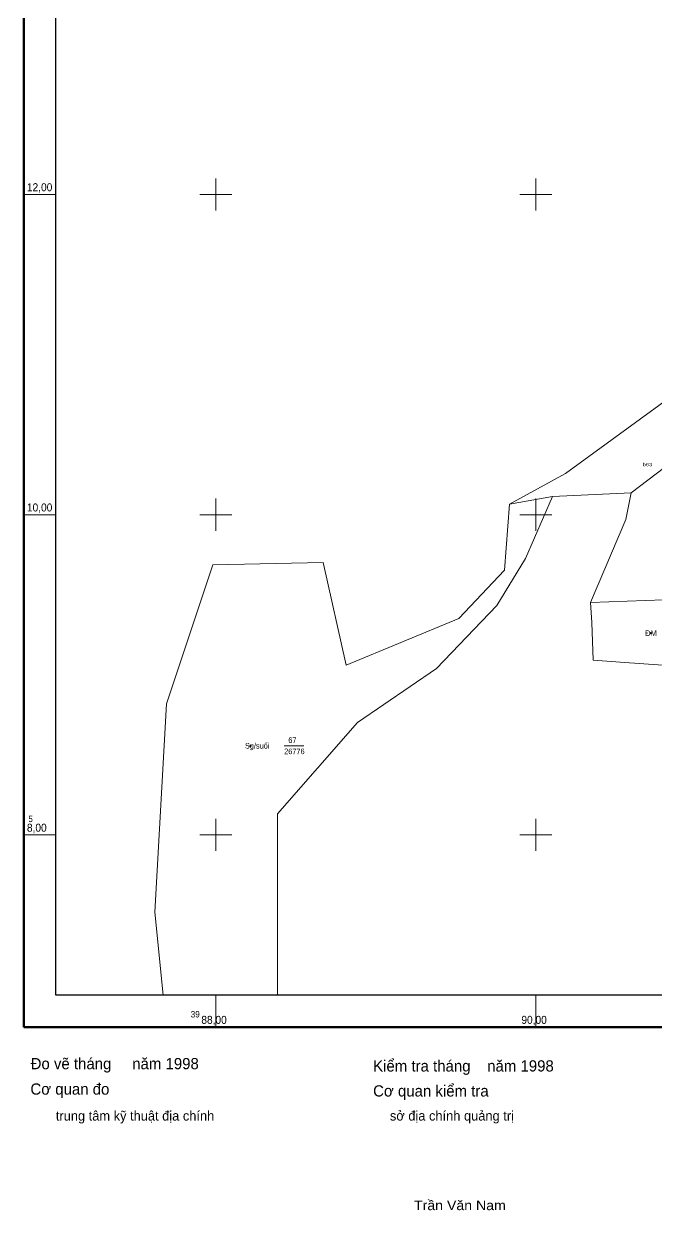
# Model space of a CAD drawing. Header units: metres. Extents: x 398680 to 399752, y 50566 to 51792.
# Drawn here: x 398680 to 399075, y 50566 to 51307 of the extents above; entities that cross this region are included whole.
import ezdxf
from ezdxf.enums import TextEntityAlignment as Align

# ---------------------------------------------------------------- set-up
doc = ezdxf.new("R2010")
doc.units = ezdxf.units.M
doc.header["$LTSCALE"] = 1.4
for name, color, linetype, lineweight in [('15', 7, 'Continuous', 13), ('22', 7, 'Continuous', 13), ('51', 7, 'Continuous', 13), ('63', 7, 'Continuous', 13)]:
    doc.layers.add(name, color=color, linetype=linetype, lineweight=lineweight)
doc.layers.add('50', color=7, linetype='Continuous')
doc.layers.add('62', color=7, linetype='Continuous')

msp = doc.modelspace()

# ---------------------------------------------------------------- hatches: boundary and pattern name
at = {"layer": '51'}
for points in [[(399071.949, 50925.985, 1), (399071.799, 50925.985, 1)], [(398821.83, 50855.68, 1), (398821.68, 50855.68, 1)]]:
    msp.add_hatch(color=256, dxfattribs=at).paths.add_polyline_path(points)

# ---------------------------------------------------------------- linework, layer by layer
at = {"layer": '15'}
msp.add_line((398842.76, 50855.68), (398855, 50855.68), dxfattribs=at)
at = {"layer": '22'}
for p, q in [((399192.72, 51152.89), (399018.68, 51025.66)), ((399018.68, 51025.66), (398983.63, 51006.6)), ((399059.71, 51013.68), (399010.43, 51011.36)), ((398983.63, 51006.6), (399010.43, 51011.36)), ((399034.21, 50945.24), (399110.76, 50947.89))]:
    msp.add_line(p, q, dxfattribs=at)
at = {"layer": '22', "lineweight": 53}
msp.add_lwpolyline([(398680, 50680), (398680, 51720), (399720, 51720), (399720, 50680)], close=True, dxfattribs=at)
at = {"layer": '22'}
for points in [[(399059.71, 51013.68), (399126.48, 51064.41), (399136.88, 51073.44)], [(399034.21, 50945.24), (399056.34, 50997.04), (399059.71, 51013.68)], [(399010.43, 51011.36), (398993.63, 50972.68), (398975.61, 50943.25), (398937.94, 50904), (398888.55, 50870.28), (398838.58, 50813.25), (398838.58, 50700), (398767.17, 50700), (398761.98, 50751.84), (398769.21, 50881.91), (398798.16, 50968.63), (398867.14, 50970.06), (398881.42, 50905.91), (398951.86, 50935.07), (398980.53, 50965.32), (398983.63, 51006.6)], [(399110.76, 50947.89), (399106.33, 50904.08), (399055.71, 50907.65), (399035.77, 50909.21), (399034.98, 50932.56), (399034.21, 50945.24)]]:
    msp.add_lwpolyline(points, dxfattribs=at)
at = {"layer": '51'}
for p, q in [((399071.56, 50925.99), (399071.25, 50925.99)), ((399071.87, 50926.61), (399071.87, 50926.3)), ((399071.87, 50925.67), (399071.87, 50925.36)), ((399072.5, 50925.99), (399072.19, 50925.99)), ((398821.75, 50856.31), (398821.75, 50855.99)), ((398821.44, 50855.68), (398821.13, 50855.68)), ((398821.75, 50855.37), (398821.75, 50855.06)), ((398822.38, 50855.68), (398822.07, 50855.68))]:
    msp.add_line(p, q, dxfattribs=at)
for centre, radius in [((399071.874, 50925.985), 0.312), ((399071.874, 50925.985), 0.075), ((398821.755, 50855.68), 0.312), ((398821.755, 50855.68), 0.075)]:
    msp.add_circle(centre, radius, dxfattribs=at)
at = {"layer": '63'}
for p, q in [((398800, 51190), (398800, 51210)), ((399000, 51190), (399000, 51210)), ((398680, 51200), (398700, 51200)), ((398790, 51200), (398810, 51200)), ((398990, 51200), (399010, 51200)), ((398800, 50990), (398800, 51010)), ((399000, 50990), (399000, 51010)), ((398680, 51000), (398700, 51000)), ((398790, 51000), (398810, 51000)), ((398990, 51000), (399010, 51000)), ((398800, 50790), (398800, 50810)), ((399000, 50790), (399000, 50810)), ((398680, 50800), (398700, 50800)), ((398790, 50800), (398810, 50800)), ((398990, 50800), (399010, 50800)), ((398800, 50680), (398800, 50700)), ((399000, 50680), (399000, 50700))]:
    msp.add_line(p, q, dxfattribs=at)
at = {"layer": '63', "lineweight": 25}
msp.add_lwpolyline([(398700, 50700), (398700, 51700), (399700, 51700), (399700, 50700)], close=True, dxfattribs=at)

# ---------------------------------------------------------------- texts
at = {"layer": '15'}
msp.add_text('ĐM', height=3.5, dxfattribs=at).set_placement((399068.37, 50924.24))
at = {"layer": '15', "width": 0.95}
for s, p in [('Sg/suối', (398818.26, 50853.93)), ('67', (398845.38, 50857.43)), ('26776', (398842.76, 50850.43))]:
    msp.add_text(s, height=3.5, dxfattribs=at).set_placement(p)
at = {"layer": '22'}
for s, p in [('Đo vẽ tháng     năm 1998', (398736.875, 50653.67)), ('Kiểm tra tháng    năm 1998', (398954.8, 50652.24)), ('Cơ quan đo', (398708.86, 50637.8)), ('Cơ quan kiểm tra', (398934.47, 50636.63))]:
    msp.add_text(s, height=7, dxfattribs=at).set_placement(p, align=Align.CENTER)
at = {"layer": '22', "width": 1.1}
msp.add_text('Trần Văn Nam', height=6, dxfattribs=at).set_placement((398952.59, 50565.67), align=Align.CENTER)
at = {"layer": '50', "width": 1.35}
msp.add_text('b63  ', height=2, dxfattribs=at).set_placement((399070.785, 51030.28), align=Align.CENTER)
at = {"layer": '62'}
for s, p in [('trung tâm kỹ thuật địa chính', (398749.58, 50621.58)), ('sở địa chính quảng trị', (398947.605, 50621.6))]:
    msp.add_text(s, height=6, dxfattribs=at).set_placement(p, align=Align.CENTER)
at = {"layer": '63'}
for s, height, width, p in [('12,00', 5, 0.95, (398682, 51202)), ('10,00', 5, 0.95, (398682, 51002)), ('5', 4, 0.9, (398683, 50808)), ('8,00', 5, 0.95, (398682, 50802)), ('88,00', 5, 0.95, (398791, 50682)), ('90,00', 5, 0.95, (398991, 50682))]:
    msp.add_text(s, height=height, dxfattribs=dict(at, width=width)).set_placement(p)
at = {"layer": '63', "width": 0.95}
msp.add_text('39', height=4, dxfattribs=at).set_placement((398790, 50686), align=Align.RIGHT)

doc.saveas('drawing.dxf')
